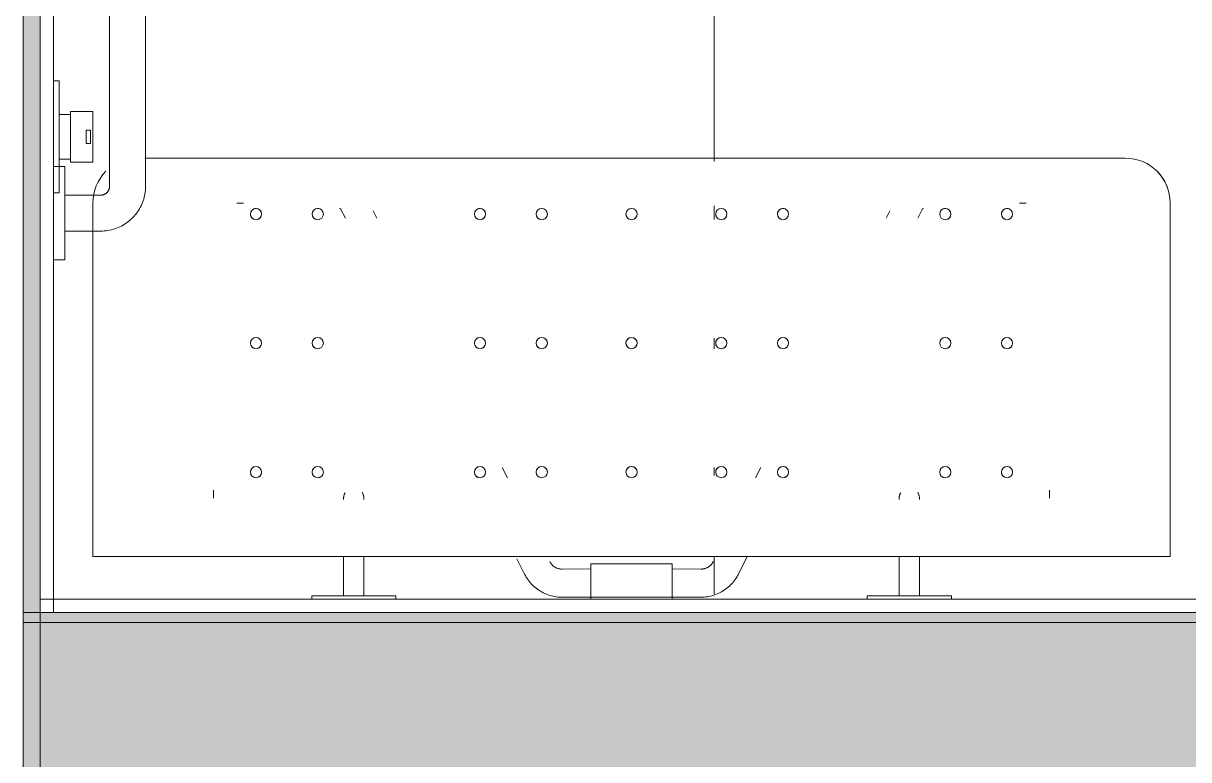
# Model space of a CAD drawing. Header units: metres. Extents: x -2515 to -2174, y 3875 to 4127.
# Drawn here: x -2389.606 to -2388.568, y 3969.732 to 3970.388 of the extents above; entities that cross this region are included whole.
import ezdxf

# ---------------------------------------------------------------- set-up
doc = ezdxf.new("R2010")
doc.units = ezdxf.units.M
for name, color, linetype, lineweight in [('A-FLOR-PATT', 8, 'Continuous', 5), ('A-GENM', 13, 'Continuous', 5), ('A-WALL', 113, 'Continuous', 5), ('I-FURN', 30, 'Continuous', 5), ('P-SANR-FIXT', 6, 'Continuous', 5)]:
    doc.layers.add(name, color=color, linetype=linetype, lineweight=lineweight)

# ---------------------------------------------------------------- blocks, each defined once
blk = doc.blocks.new('WALL_FINISH - M-TIL2 Wall Tile-2625529-GA - TENANCY PLAN')
at = {"layer": 'A-GENM'}
for p, q in [((3.66, 0), (0, 0)), ((3.66, -0.012), (3.66, 0)), ((1.5415, -0.012), (3.66, -0.012))]:
    blk.add_line(p, q, dxfattribs=at)
blk = doc.blocks.new('WALL_FINISH - M-TIL2 Wall Tile-2702120-GA - TENANCY PLAN')
at = {"layer": 'A-GENM'}
for p, q in [((2.374, 0), (0, 0)), ((0, 0), (0, -0.012)), ((0, -0.012), (2.374, -0.012))]:
    blk.add_line(p, q, dxfattribs=at)
blk = doc.blocks.new('SHS002_SHOWER SEAT _BOBRICK_ - SHS002-2081386-GA - TENANCY PLAN')
at = {"layer": 'I-FURN'}
for p, q in [((-0.0362, -0.0016), (-0.0362, 0)), ((0.0362, 0), (0.0362, -0.0016)), ((-0.285, 0), (-0.285, -0.003)), ((-0.285, -0.003), (-0.21, -0.003)), ((-0.285, -0.003), (-0.21, -0.003)), ((-0.2565, -0.003), (-0.2565, -0.03)), ((-0.2565, -0.003), (-0.2385, -0.003)), ((-0.2565, -0.003), (-0.2385, -0.003)), ((-0.2385, -0.03), (-0.2385, -0.003)), ((-0.21, -0.003), (-0.21, 0)), ((-0.0362, -0.0018), (-0.0617, -0.0017)), ((-0.0362, -0.0314), (-0.0362, -0.0016)), ((-0.0362, -0.0016), (0.0362, -0.0016)), ((-0.0362, -0.0016), (0.0362, -0.0016)), ((0.0362, -0.0016), (0.0362, -0.0314)), ((0.0617, -0.0017), (0.0362, -0.0018)), ((0.21, 0), (0.21, -0.003)), ((0.21, -0.003), (0.285, -0.003)), ((0.21, -0.003), (0.285, -0.003)), ((0.2385, -0.003), (0.2385, -0.03)), ((0.2565, -0.003), (0.2385, -0.003)), ((0.2565, -0.003), (0.2385, -0.003)), ((0.2565, -0.03), (0.2565, -0.003)), ((0.285, -0.003), (0.285, 0)), ((-0.0953, -0.0222), (-0.1032, -0.038)), ((-0.0618, -0.0267), (-0.0362, -0.0268)), ((0.0362, -0.0268), (0.0618, -0.0267)), ((0.1021, -0.0357), (0.0953, -0.0222)), ((0.48, -0.038), (-0.48, -0.038)), ((-0.48, -0.038), (-0.48, -0.353)), ((0.0362, -0.0314), (-0.0362, -0.0314)), ((0.48, -0.353), (0.48, -0.038)), ((-0.3725, -0.0898), (-0.3725, -0.0971)), ((0.3725, -0.0971), (0.3725, -0.0898)), ((-0.1152, -0.1174), (-0.1105, -0.1081)), ((0.1105, -0.1081), (0.1152, -0.1174)), ((-0.255, -0.3395), (-0.2592, -0.3479)), ((-0.2303, -0.3461), (-0.227, -0.3395)), ((0.227, -0.3395), (0.2303, -0.3461)), ((0.2592, -0.3479), (0.255, -0.3395)), ((-0.3457, -0.3528), (-0.3518, -0.3528)), ((0.3518, -0.3528), (0.3457, -0.3528)), ((-0.44, -0.393), (0.4336, -0.393))]:
    blk.add_line(p, q, dxfattribs=at)
at = {"layer": 'I-FURN', "flags": 128}
for points in [[(-0.0617, -0.0017), (-0.0632, -0.0017), (-0.0647, -0.0018), (-0.0662, -0.0019), (-0.0677, -0.0021), (-0.0692, -0.0024), (-0.0706, -0.0027), (-0.0721, -0.0031), (-0.0735, -0.0035), (-0.0749, -0.004), (-0.0763, -0.0045), (-0.0777, -0.0051), (-0.079, -0.0058), (-0.0803, -0.0065), (-0.0816, -0.0073), (-0.0829, -0.0081), (-0.0841, -0.009), (-0.0853, -0.0099), (-0.0864, -0.0108), (-0.0875, -0.0118), (-0.0886, -0.0129), (-0.0896, -0.014), (-0.0906, -0.0151), (-0.0916, -0.0163), (-0.0924, -0.0175), (-0.0933, -0.0187), (-0.0941, -0.02), (-0.0948, -0.0213), (-0.0953, -0.0222)], [(0.0953, -0.0222), (0.0946, -0.0209), (0.0938, -0.0196), (0.093, -0.0183), (0.0922, -0.0171), (0.0912, -0.0159), (0.0903, -0.0147), (0.0893, -0.0136), (0.0883, -0.0125), (0.0872, -0.0115), (0.0861, -0.0105), (0.0849, -0.0096), (0.0837, -0.0087), (0.0825, -0.0078), (0.0812, -0.007), (0.0799, -0.0063), (0.0786, -0.0056), (0.0772, -0.0049), (0.0758, -0.0044), (0.0744, -0.0038), (0.073, -0.0033), (0.0716, -0.0029), (0.0701, -0.0026), (0.0687, -0.0023), (0.0672, -0.002), (0.0657, -0.0018), (0.0642, -0.0017), (0.0627, -0.0017), (0.0617, -0.0017)], [(-0.2565, -0.0378), (-0.2565, -0.0354), (-0.2565, -0.033), (-0.2565, -0.0306), (-0.2565, -0.03)], [(-0.2385, -0.03), (-0.2385, -0.0324), (-0.2385, -0.0348), (-0.2385, -0.0372)], [(-0.0729, -0.0334), (-0.0727, -0.033), (-0.0725, -0.0326), (-0.0722, -0.0322), (-0.0719, -0.0317), (-0.0716, -0.0314), (-0.0713, -0.031), (-0.071, -0.0306), (-0.0706, -0.0303), (-0.0703, -0.0299), (-0.0699, -0.0296), (-0.0695, -0.0293), (-0.0691, -0.029), (-0.0687, -0.0287), (-0.0683, -0.0284), (-0.0679, -0.0282), (-0.0674, -0.028), (-0.067, -0.0277), (-0.0665, -0.0276), (-0.0661, -0.0274), (-0.0656, -0.0272), (-0.0651, -0.0271), (-0.0646, -0.027), (-0.0641, -0.0269), (-0.0636, -0.0268), (-0.0632, -0.0267), (-0.0627, -0.0267), (-0.0622, -0.0267), (-0.0618, -0.0267)], [(0.0618, -0.0267), (0.0623, -0.0267), (0.0628, -0.0267), (0.0633, -0.0267), (0.0638, -0.0268), (0.0643, -0.0269), (0.0648, -0.027), (0.0653, -0.0271), (0.0657, -0.0273), (0.0662, -0.0274), (0.0667, -0.0276), (0.0671, -0.0278), (0.0676, -0.028), (0.068, -0.0283), (0.0684, -0.0285), (0.0689, -0.0288), (0.0693, -0.0291), (0.0697, -0.0294), (0.07, -0.0297), (0.0704, -0.03), (0.0707, -0.0304), (0.0711, -0.0307), (0.0714, -0.0311), (0.0717, -0.0315), (0.072, -0.0319), (0.0723, -0.0323), (0.0725, -0.0327), (0.0728, -0.0331), (0.0729, -0.0334)], [(0.2385, -0.0378), (0.2385, -0.0354), (0.2385, -0.033), (0.2385, -0.0306), (0.2385, -0.03)], [(0.2565, -0.03), (0.2565, -0.0324), (0.2565, -0.0348), (0.2565, -0.0372)], [(-0.2565, -0.0899), (-0.2565, -0.0898), (-0.2565, -0.0896), (-0.2565, -0.0892), (-0.2565, -0.0888)], [(-0.255, -0.0949), (-0.2552, -0.0946), (-0.2554, -0.0943), (-0.2556, -0.094), (-0.2557, -0.0937), (-0.2559, -0.0933), (-0.256, -0.093), (-0.2561, -0.0927), (-0.2562, -0.0923), (-0.2563, -0.092), (-0.2564, -0.0916), (-0.2564, -0.0913), (-0.2565, -0.0909), (-0.2565, -0.0905), (-0.2565, -0.0902)], [(-0.2385, -0.0903), (-0.2385, -0.0907), (-0.2386, -0.0911), (-0.2386, -0.0914), (-0.2387, -0.0918), (-0.2388, -0.0921), (-0.2389, -0.0925), (-0.239, -0.0928), (-0.2391, -0.0932), (-0.2392, -0.0935), (-0.2394, -0.0938), (-0.2395, -0.0941), (-0.2397, -0.0945), (-0.2399, -0.0948)], [(-0.2385, -0.0887), (-0.2385, -0.0891), (-0.2385, -0.0895), (-0.2385, -0.0897), (-0.2385, -0.0899), (-0.2385, -0.09)], [(0.2385, -0.0899), (0.2385, -0.0898), (0.2385, -0.0896), (0.2385, -0.0892), (0.2385, -0.0888)], [(0.24, -0.0949), (0.2398, -0.0946), (0.2396, -0.0943), (0.2394, -0.094), (0.2393, -0.0937), (0.2391, -0.0933), (0.239, -0.093), (0.2389, -0.0927), (0.2388, -0.0923), (0.2387, -0.092), (0.2386, -0.0916), (0.2386, -0.0913), (0.2385, -0.0909), (0.2385, -0.0905), (0.2385, -0.0902)], [(0.2565, -0.0903), (0.2565, -0.0907), (0.2564, -0.0911), (0.2564, -0.0914), (0.2563, -0.0918), (0.2562, -0.0921), (0.2561, -0.0925), (0.256, -0.0928), (0.2559, -0.0932), (0.2558, -0.0935), (0.2556, -0.0938), (0.2555, -0.0941), (0.2553, -0.0945), (0.2551, -0.0948)], [(0.2565, -0.0887), (0.2565, -0.0891), (0.2565, -0.0895), (0.2565, -0.0897), (0.2565, -0.0899), (0.2565, -0.09)], [(-0.2588, -0.3472), (-0.2588, -0.3472), (-0.2589, -0.3473), (-0.2591, -0.3475), (-0.2593, -0.3477), (-0.2597, -0.3479), (-0.2601, -0.3481)], [(0.2588, -0.3472), (0.2588, -0.3472), (0.2589, -0.3473), (0.2591, -0.3475), (0.2593, -0.3477), (0.2597, -0.3479), (0.2601, -0.3481)]]:
    blk.add_lwpolyline(points, dxfattribs=at)
at = {"layer": 'I-FURN'}
for centre, radius, start, end in [((-0.3346, -0.1131), 0.005, 0, 180), ((-0.3346, -0.1131), 0.005, 180, 0), ((-0.3346, -0.1131), 0.005, 0, 105), ((-0.3346, -0.1131), 0.005, 285, 360), ((-0.2796, -0.1131), 0.005, 0, 180), ((-0.2796, -0.1131), 0.005, 90, 180), ((-0.2796, -0.1131), 0.005, 180, 0), ((-0.2796, -0.1131), 0.005, 180, 255), ((-0.2796, -0.1131), 0.005, 45, 75), ((-0.135, -0.1131), 0.005, 0, 180), ((-0.135, -0.1131), 0.005, 180, 0), ((-0.135, -0.1131), 0.005, 105, 135), ((-0.135, -0.1131), 0.005, 0, 90), ((-0.135, -0.1131), 0.005, 285, 360), ((-0.08, -0.1131), 0.005, 0, 180), ((-0.08, -0.1131), 0.005, 0, 180), ((-0.08, -0.1131), 0.005, 180, 0), ((-0.08, -0.1131), 0.005, 180, 255), ((-0.08, -0.1131), 0.005, 285, 360), ((0, -0.1131), 0.005, 0, 180), ((0, -0.1131), 0.005, 0, 180), ((0, -0.1131), 0.005, 180, 0), ((0, -0.1131), 0.005, 180, 255), ((0, -0.1131), 0.005, 285, 360), ((0.08, -0.1131), 0.005, 0, 180), ((0.08, -0.1131), 0.005, 0, 180), ((0.08, -0.1131), 0.005, 180, 0), ((0.08, -0.1131), 0.005, 180, 255), ((0.08, -0.1131), 0.005, 285, 360), ((0.135, -0.1131), 0.005, 0, 180), ((0.135, -0.1131), 0.005, 90, 180), ((0.135, -0.1131), 0.005, 180, 0), ((0.135, -0.1131), 0.005, 180, 255), ((0.135, -0.1131), 0.005, 45, 75), ((0.2796, -0.1131), 0.005, 0, 180), ((0.2796, -0.1131), 0.005, 180, 0), ((0.2796, -0.1131), 0.005, 105, 135), ((0.2796, -0.1131), 0.005, 0, 90), ((0.2796, -0.1131), 0.005, 285, 360), ((0.3346, -0.1131), 0.005, 0, 180), ((0.3346, -0.1131), 0.005, 75, 180), ((0.3346, -0.1131), 0.005, 180, 0), ((0.3346, -0.1131), 0.005, 180, 255), ((-0.3346, -0.1131), 0.005, 195, 255), ((-0.2796, -0.1131), 0.005, 285, 315), ((-0.135, -0.1131), 0.005, 225, 255), ((0.135, -0.1131), 0.005, 285, 315), ((0.2796, -0.1131), 0.005, 225, 255), ((0.3346, -0.1131), 0.005, 285, 345), ((-0.3346, -0.2281), 0.005, 0, 180), ((-0.3346, -0.2281), 0.005, 180, 0), ((-0.3346, -0.2281), 0.005, 105, 150), ((-0.3346, -0.2281), 0.005, 0, 75), ((-0.3346, -0.2281), 0.005, 285, 360), ((-0.2796, -0.2281), 0.005, 0, 180), ((-0.2796, -0.2281), 0.005, 105, 180), ((-0.2796, -0.2281), 0.005, 180, 0), ((-0.2796, -0.2281), 0.005, 180, 255), ((-0.2796, -0.2281), 0.005, 45, 75), ((-0.135, -0.2281), 0.005, 0, 180), ((-0.135, -0.2281), 0.005, 180, 0), ((-0.135, -0.2281), 0.005, 105, 135), ((-0.135, -0.2281), 0.005, 0, 75), ((-0.135, -0.2281), 0.005, 285, 360), ((-0.08, -0.2281), 0.005, 0, 180), ((-0.08, -0.2281), 0.005, 105, 180), ((-0.08, -0.2281), 0.005, 180, 0), ((-0.08, -0.2281), 0.005, 180, 255), ((-0.08, -0.2281), 0.005, 0, 75), ((-0.08, -0.2281), 0.005, 285, 360), ((0, -0.2281), 0.005, 0, 180), ((0, -0.2281), 0.005, 105, 180), ((0, -0.2281), 0.005, 180, 0), ((0, -0.2281), 0.005, 180, 255), ((0, -0.2281), 0.005, 0, 75), ((0, -0.2281), 0.005, 285, 360), ((0.08, -0.2281), 0.005, 0, 180), ((0.08, -0.2281), 0.005, 105, 180), ((0.08, -0.2281), 0.005, 180, 0), ((0.08, -0.2281), 0.005, 180, 255), ((0.08, -0.2281), 0.005, 0, 75), ((0.08, -0.2281), 0.005, 285, 360), ((0.135, -0.2281), 0.005, 0, 180), ((0.135, -0.2281), 0.005, 105, 180), ((0.135, -0.2281), 0.005, 180, 0), ((0.135, -0.2281), 0.005, 180, 255), ((0.135, -0.2281), 0.005, 45, 75), ((0.2796, -0.2281), 0.005, 0, 180), ((0.2796, -0.2281), 0.005, 180, 0), ((0.2796, -0.2281), 0.005, 105, 135), ((0.2796, -0.2281), 0.005, 0, 75), ((0.2796, -0.2281), 0.005, 285, 360), ((0.3346, -0.2281), 0.005, 0, 180), ((0.3346, -0.2281), 0.005, 105, 180), ((0.3346, -0.2281), 0.005, 180, 0), ((0.3346, -0.2281), 0.005, 180, 255), ((0.3346, -0.2281), 0.005, 30, 75), ((-0.3346, -0.2281), 0.005, 210, 255), ((-0.2796, -0.2281), 0.005, 285, 315), ((-0.135, -0.2281), 0.005, 225, 255), ((0.135, -0.2281), 0.005, 285, 315), ((0.2796, -0.2281), 0.005, 225, 255), ((0.3346, -0.2281), 0.005, 285, 330), ((-0.3346, -0.3431), 0.005, 0, 180), ((-0.3346, -0.3431), 0.005, 165, 180), ((-0.3346, -0.3431), 0.005, 105, 150), ((-0.3346, -0.3431), 0.005, 0, 75), ((-0.2796, -0.3431), 0.005, 0, 180), ((-0.2796, -0.3431), 0.005, 105, 180), ((-0.2796, -0.3431), 0.005, 45, 75), ((-0.135, -0.3431), 0.005, 0, 180), ((-0.135, -0.3431), 0.005, 105, 135), ((-0.135, -0.3431), 0.005, 0, 75), ((-0.08, -0.3431), 0.005, 0, 180), ((-0.08, -0.3431), 0.005, 105, 180), ((-0.08, -0.3431), 0.005, 0, 75), ((0, -0.3431), 0.005, 0, 180), ((0, -0.3431), 0.005, 105, 180), ((0, -0.3431), 0.005, 360, 75), ((0.08, -0.3431), 0.005, 0, 180), ((0.08, -0.3431), 0.005, 105, 180), ((0.08, -0.3431), 0.005, 0, 75), ((0.135, -0.3431), 0.005, 0, 180), ((0.135, -0.3431), 0.005, 105, 180), ((0.135, -0.3431), 0.005, 45, 75), ((0.2796, -0.3431), 0.005, 0, 180), ((0.2796, -0.3431), 0.005, 105, 135), ((0.2796, -0.3431), 0.005, 0, 75), ((0.3346, -0.3431), 0.005, 0, 180), ((0.3346, -0.3431), 0.005, 105, 180), ((0.3346, -0.3431), 0.005, 30, 75), ((0.3346, -0.3431), 0.005, 0, 15), ((-0.44, -0.353), 0.04, 180, 270), ((-0.44, -0.353), 0.04, 180, 225), ((-0.3346, -0.3431), 0.005, 180, 0), ((-0.3346, -0.3431), 0.005, 225, 0), ((-0.2796, -0.3431), 0.005, 180, 0), ((-0.2796, -0.3431), 0.005, 180, 315), ((-0.135, -0.3431), 0.005, 180, 0), ((-0.135, -0.3431), 0.005, 225, 0), ((-0.08, -0.3431), 0.005, 180, 0), ((-0.08, -0.3431), 0.005, 180, 360), ((0, -0.3431), 0.005, 180, 0), ((0, -0.3431), 0.005, 180, 360), ((0.08, -0.3431), 0.005, 180, 0), ((0.08, -0.3431), 0.005, 180, 360), ((0.135, -0.3431), 0.005, 180, 0), ((0.135, -0.3431), 0.005, 180, 315), ((0.2796, -0.3431), 0.005, 180, 0), ((0.2796, -0.3431), 0.005, 225, 0), ((0.3346, -0.3431), 0.005, 180, 0), ((0.3346, -0.3431), 0.005, 180, 315), ((0.44, -0.353), 0.04, 315, 360), ((0.44, -0.353), 0.04, 315, 0)]:
    blk.add_arc(centre, radius, start, end, dxfattribs=at)
blk = doc.blocks.new('GRA007_GRAB RAIL - DISABLED HORIZONTAL _BOBRICK_ - GRA011 - 750MM-2081378-GA - TENANCY PLAN')
at = {"layer": 'I-FURN'}
for p, q in [((-0.3494, 0.066), (-0.3494, 0.056)), ((-0.2664, 0.056), (-0.2664, 0.066)), ((0.4006, 0.066), (0.4006, 0.056)), ((0.4836, 0.056), (0.4836, 0.066)), ((-0.3494, 0.056), (-0.2664, 0.056)), ((-0.3494, 0.056), (-0.2664, 0.056)), ((-0.3239, 0.056), (-0.3239, 0.024)), ((-0.2919, 0.056), (-0.3239, 0.056)), ((-0.2919, 0.056), (-0.3239, 0.056)), ((-0.2919, 0.024), (-0.2919, 0.056)), ((0.4006, 0.056), (0.4836, 0.056)), ((0.4006, 0.056), (0.4836, 0.056)), ((0.4261, 0.056), (0.4261, 0.024)), ((0.4581, 0.056), (0.4261, 0.056)), ((0.4581, 0.056), (0.4261, 0.056)), ((0.4581, 0.024), (0.4581, 0.056)), ((-0.2739, 0.016), (-0.2839, 0.016)), ((0.0218, 0.016), (-0.2739, 0.016)), ((0.4081, 0.016), (0.1144, 0.016)), ((0.4181, 0.016), (0.4081, 0.016)), ((-0.2839, -0.016), (-0.2739, -0.016)), ((-0.2739, -0.016), (0.4081, -0.016)), ((0.4081, -0.016), (0.4181, -0.016))]:
    blk.add_line(p, q, dxfattribs=at)
at = {"layer": 'I-FURN', "flags": 128}
for points in [[(-0.3239, 0.024), (-0.3239, 0.0224), (-0.3238, 0.0208), (-0.3236, 0.0192), (-0.3234, 0.0176), (-0.3231, 0.0161), (-0.3228, 0.0145), (-0.3223, 0.0129), (-0.3219, 0.0114), (-0.3213, 0.0099), (-0.3207, 0.0084), (-0.3201, 0.007), (-0.3194, 0.0055), (-0.3186, 0.0041), (-0.3178, 0.0028), (-0.3169, 0.0014), (-0.316, 0.0001), (-0.315, -0.0012), (-0.314, -0.0024), (-0.3129, -0.0036), (-0.3118, -0.0047), (-0.3106, -0.0058), (-0.3094, -0.0068), (-0.3081, -0.0078), (-0.3068, -0.0088), (-0.3055, -0.0097), (-0.3042, -0.0105), (-0.3028, -0.0113), (-0.3013, -0.012), (-0.2999, -0.0127), (-0.2984, -0.0133), (-0.2969, -0.0138), (-0.2954, -0.0143), (-0.2938, -0.0147), (-0.2923, -0.0151), (-0.2907, -0.0154), (-0.2891, -0.0157), (-0.2875, -0.0158), (-0.2859, -0.0159), (-0.2843, -0.016), (-0.2839, -0.016)], [(-0.2839, 0.016), (-0.2842, 0.016), (-0.2845, 0.016), (-0.2849, 0.0161), (-0.2852, 0.0161), (-0.2855, 0.0162), (-0.2858, 0.0162), (-0.2861, 0.0163), (-0.2864, 0.0164), (-0.2867, 0.0165), (-0.287, 0.0166), (-0.2873, 0.0168), (-0.2876, 0.0169), (-0.2879, 0.0171), (-0.2882, 0.0172), (-0.2884, 0.0174), (-0.2887, 0.0176), (-0.2889, 0.0178), (-0.2892, 0.018), (-0.2894, 0.0182), (-0.2896, 0.0184), (-0.2899, 0.0187), (-0.2901, 0.0189), (-0.2903, 0.0192), (-0.2905, 0.0194), (-0.2906, 0.0197), (-0.2908, 0.02), (-0.291, 0.0202), (-0.2911, 0.0205), (-0.2912, 0.0208), (-0.2914, 0.0211), (-0.2915, 0.0214), (-0.2916, 0.0217), (-0.2917, 0.022), (-0.2917, 0.0223), (-0.2918, 0.0226), (-0.2918, 0.023), (-0.2919, 0.0233), (-0.2919, 0.0236), (-0.2919, 0.0239), (-0.2919, 0.024)], [(0.4261, 0.024), (0.4261, 0.0237), (0.4261, 0.0234), (0.426, 0.023), (0.426, 0.0227), (0.4259, 0.0224), (0.4259, 0.0221), (0.4258, 0.0218), (0.4257, 0.0215), (0.4256, 0.0212), (0.4255, 0.0209), (0.4253, 0.0206), (0.4252, 0.0203), (0.425, 0.02), (0.4249, 0.0198), (0.4247, 0.0195), (0.4245, 0.0192), (0.4243, 0.019), (0.4241, 0.0187), (0.4239, 0.0185), (0.4237, 0.0183), (0.4234, 0.018), (0.4232, 0.0178), (0.4229, 0.0176), (0.4227, 0.0174), (0.4224, 0.0173), (0.4221, 0.0171), (0.4219, 0.0169), (0.4216, 0.0168), (0.4213, 0.0167), (0.421, 0.0165), (0.4207, 0.0164), (0.4204, 0.0163), (0.4201, 0.0163), (0.4198, 0.0162), (0.4195, 0.0161), (0.4191, 0.0161), (0.4188, 0.016), (0.4185, 0.016), (0.4182, 0.016), (0.4181, 0.016)], [(0.4181, -0.016), (0.4197, -0.016), (0.4213, -0.0159), (0.4229, -0.0157), (0.4245, -0.0155), (0.426, -0.0152), (0.4276, -0.0149), (0.4291, -0.0144), (0.4307, -0.014), (0.4322, -0.0134), (0.4337, -0.0128), (0.4351, -0.0122), (0.4366, -0.0115), (0.438, -0.0107), (0.4393, -0.0099), (0.4407, -0.009), (0.442, -0.0081), (0.4432, -0.0071), (0.4445, -0.0061), (0.4456, -0.005), (0.4468, -0.0039), (0.4479, -0.0027), (0.4489, -0.0015), (0.4499, -0.0002), (0.4509, 0.0011), (0.4518, 0.0024), (0.4526, 0.0038), (0.4534, 0.0051), (0.4541, 0.0066), (0.4548, 0.008), (0.4554, 0.0095), (0.4559, 0.011), (0.4564, 0.0125), (0.4568, 0.0141), (0.4572, 0.0156), (0.4575, 0.0172), (0.4578, 0.0188), (0.4579, 0.0204), (0.458, 0.022), (0.4581, 0.0236), (0.4581, 0.024)]]:
    blk.add_lwpolyline(points, dxfattribs=at)
blk = doc.blocks.new('TAP303_TAPWARE - SHOWER MIXER - TAP303-2081389-GA - TENANCY PLAN')
at = {"layer": 'P-SANR-FIXT'}
for p, q in [((-0.05, 0), (-0.05, -0.005)), ((0.05, -0.005), (0.05, 0)), ((-0.05, -0.005), (0.05, -0.005)), ((-0.05, -0.005), (0.05, -0.005)), ((-0.02, -0.005), (-0.02, -0.015)), ((0.02, -0.005), (-0.02, -0.005)), ((0.02, -0.005), (-0.02, -0.005)), ((0.02, -0.015), (0.02, -0.005)), ((-0.0225, -0.015), (-0.0225, -0.035)), ((0.0225, -0.015), (-0.0225, -0.015)), ((0.0225, -0.015), (-0.0225, -0.015)), ((-0.02, -0.015), (0.02, -0.015)), ((-0.02, -0.015), (0.02, -0.015)), ((0.0225, -0.035), (0.0225, -0.015)), ((0.006, -0.029), (-0.006, -0.029)), ((-0.006, -0.029), (-0.006, -0.033)), ((0.006, -0.029), (-0.006, -0.029)), ((-0.006, -0.033), (-0.006, -0.029)), ((0.006, -0.033), (0.006, -0.029)), ((0.006, -0.029), (0.006, -0.033)), ((-0.0225, -0.035), (0.0225, -0.035)), ((-0.0225, -0.035), (0.0225, -0.035)), ((-0.006, -0.033), (0.006, -0.033)), ((-0.006, -0.033), (0.006, -0.033))]:
    blk.add_line(p, q, dxfattribs=at)

msp = doc.modelspace()

# ---------------------------------------------------------------- hatches: boundary and pattern name
at = {"layer": 'A-FLOR-PATT'}
h = msp.add_hatch(dxfattribs=at)
h.set_pattern_fill('FP_16', color=256, style=0, pattern_type=2)
h.set_pattern_definition([(0, (-2388.391, 3971.013), (0, 0.6), []), (90, (-2388.391, 3971.013), (-0.6, 4e-17), [])])
h.paths.add_polyline_path([(-2389.5444, 3969.8749), (-2389.1257, 3969.8794), (-2389.1255, 3969.8993), (-2389.1006, 3969.9041), (-2389.1006, 3969.9063), (-2389.0281, 3969.9041), (-2389.0281, 3969.8994), (-2389.0031, 3969.8943), (-2389.0032, 3969.8794), (-2387.4729, 3969.8749), (-2387.4729, 3969.8879), (-2387.0349, 3969.8879), (-2387.0349, 3969.8749), (-2386.9208, 3969.8749), (-2386.9208, 3969.9635), (-2386.6869, 3969.9635), (-2386.6869, 3969.8749), (-2385.9434, 3969.8749), (-2385.9434, 3970.0131), (-2386.3572, 3970.0131), (-2386.3712, 3970.0271), (-2386.3712, 3970.5991), (-2386.3572, 3970.6131), (-2385.9434, 3970.6131), (-2385.9434, 3970.6709), (-2386.0564, 3970.6709), (-2386.0564, 3970.7889), (-2385.9434, 3970.7889), (-2385.9434, 3970.9263), (-2386.1482, 3971.521), (-2386.1254, 3971.5288), (-2386.1404, 3971.5724), (-2386.1158, 3971.5808), (-2386.3958, 3972.3878), (-2386.394, 3972.3888), (-2386.4059, 3972.4128), (-2386.4409, 3972.4062), (-2386.4467, 3972.423), (-2386.458, 3972.4191), (-2386.4906, 3972.5009), (-2387.2903, 3972.2256), (-2387.2942, 3972.2249), (-2388.4214, 3972.2249), (-2388.4214, 3972.0979), (-2388.8784, 3972.1002), (-2388.8784, 3972.1379), (-2389.4564, 3972.1426), (-2389.4564, 3972.1699), (-2388.8784, 3972.1699), (-2388.8784, 3972.2249), (-2389.5794, 3972.2249), (-2389.5794, 3972.0212), (-2389.5614, 3972.0122), (-2389.5294, 3972.0122), (-2389.5247, 3972.0969), (-2389.4974, 3972.0969), (-2389.4974, 3972.0122), (-2389.4536, 3972.0069), (-2389.389, 3971.9673), (-2389.3575, 3971.9535), (-2389.2994, 3971.9523), (-2389.299, 3971.9564), (-2389.2758, 3971.9625), (-2389.2689, 3971.9477), (-2389.0096, 3971.9495), (-2388.9541, 3971.9398), (-2388.8784, 3971.9111), (-2388.8503, 3971.8968), (-2388.822, 3971.8739), (-2388.8005, 3971.8447), (-2388.787, 3971.811), (-2388.7824, 3971.7749), (-2388.787, 3971.7389), (-2388.8005, 3971.7051), (-2388.822, 3971.6759), (-2388.8503, 3971.653), (-2388.9005, 3971.6275), (-2388.9541, 3971.61), (-2389.0205, 3971.5999), (-2389.152, 3971.5996), (-2389.2704, 3971.5977), (-2389.28, 3971.585), (-2389.2866, 3971.5935), (-2389.3756, 3971.5901), (-2389.4297, 3971.5566), (-2389.4672, 3971.539), (-2389.4974, 3971.5377), (-2389.502, 3971.1719), (-2389.5294, 3971.1719), (-2389.5294, 3971.5377), (-2389.5614, 3971.5377), (-2389.5794, 3971.5287), (-2389.5763, 3970.6468), (-2389.5704, 3970.6453), (-2389.5674, 3970.6421), (-2389.5294, 3970.6453), (-2389.5247, 3970.9349), (-2389.4974, 3970.9349), (-2389.4974, 3970.2679), (-2388.6044, 3970.2626), (-2388.5961, 3970.2562), (-2388.5844, 3970.2155), (-2388.5844, 3969.9129), (-2388.9647, 3969.9077), (-2388.9669, 3969.9129), (-2388.9684, 3969.9129), (-2388.9779, 3969.9001), (-2388.9844, 3969.9085), (-2388.9886, 3969.9129), (-2389.5444, 3969.9182), (-2389.5444, 3970.2279), (-2389.5294, 3970.2684), (-2389.5294, 3970.5478), (-2389.569, 3970.5461), (-2389.5704, 3970.543), (-2389.5763, 3970.543), (-2389.5787, 3969.8749)])
h.paths.add_polyline_path([(-2388.0294, 3969.937), (-2388.0243, 3969.937), (-2388.0237, 3969.8849)])
h.paths.add_polyline_path([(-2386.5539, 3969.8879), (-2386.5889, 3969.8879), (-2386.5877, 3969.897), (-2386.5714, 3969.9182), (-2386.5539, 3969.9229), (-2386.5364, 3969.9182), (-2386.5189, 3969.8879)])
h.paths.add_polyline_path([(-2388.7565, 3969.9731), (-2388.7847, 3969.983), (-2388.7247, 3969.988), (-2388.7201, 3969.9867), (-2388.7254, 3969.993), (-2388.7198, 3970.2193), (-2388.7126, 3970.2277), (-2389.4038, 3970.2221), (-2389.4038, 3970.2167), (-2389.4033, 3970.213), (-2389.4078, 3969.988), (-2389.4025, 3969.9844), (-2389.4049, 3969.9809), (-2389.399, 3969.983), (-2389.344, 3969.983), (-2389.339, 3969.9831), (-2389.339, 3969.988), (-2389.3404, 3970.0394), (-2389.339, 3970.2215), (-2389.2042, 3970.2167), (-2389.2029, 3970.213), (-2389.1981, 3970.0278), (-2389.1969, 3970.0254), (-2389.1969, 3970.0986), (-2389.1469, 3970.0981), (-2389.152, 3969.9923), (-2389.1804, 3969.9923), (-2389.1695, 3969.983), (-2388.9521, 3969.9856), (-2388.9543, 3969.9923), (-2388.9819, 3969.993), (-2388.9819, 3970.0986), (-2388.9319, 3970.098), (-2388.9281, 3970.0333), (-2388.9258, 3970.0502), (-2388.9245, 3970.2215), (-2388.7896, 3970.2167), (-2388.7883, 3970.2131), (-2388.7897, 3969.9844), (-2388.7847, 3969.9827), (-2388.7572, 3969.9731)])
h.paths.add_polyline_path([(-2389.0619, 3969.9923), (-2389.0619, 3970.0986), (-2388.9869, 3970.098), (-2388.9869, 3969.9923)])
h.paths.add_polyline_path([(-2388.7822, 3969.9923), (-2388.7822, 3970.0986), (-2388.7322, 3970.098), (-2388.7322, 3969.9923)])
h.paths.add_polyline_path([(-2389.0669, 3969.9923), (-2389.1419, 3969.9928), (-2389.1419, 3970.0986), (-2389.0669, 3970.098), (-2389.0669, 3969.9928)])
h.paths.add_polyline_path([(-2389.3965, 3969.9923), (-2389.3909, 3970.0986), (-2389.3465, 3970.096), (-2389.3465, 3969.9923)])
h.paths.add_polyline_path([(-2388.7834, 3969.9928), (-2388.786, 3969.9928), (-2388.7834, 3969.993)])
h.paths.add_polyline_path([(-2389.1431, 3969.9928), (-2389.1456, 3969.993), (-2389.1431, 3970.0394)])
h.paths.add_polyline_path([(-2389.152, 3970.1073), (-2389.1969, 3970.108), (-2389.1969, 3970.2136), (-2389.1469, 3970.213), (-2389.1469, 3970.1073)])
h.paths.add_polyline_path([(-2389.3965, 3970.1073), (-2389.3965, 3970.2136), (-2389.3465, 3970.213), (-2389.349, 3970.1073), (-2389.3892, 3970.1073)])
h.paths.add_polyline_path([(-2388.9319, 3970.1073), (-2388.9819, 3970.1078), (-2388.9819, 3970.2136), (-2388.9319, 3970.2131), (-2388.9319, 3970.108)])
h.paths.add_polyline_path([(-2388.7322, 3970.1073), (-2388.7822, 3970.1078), (-2388.7822, 3970.2136), (-2388.7322, 3970.2131), (-2388.7322, 3970.108)])
h.paths.add_polyline_path([(-2389.0619, 3970.1073), (-2389.0619, 3970.2136), (-2388.9869, 3970.2131), (-2388.9869, 3970.1073)])
h.paths.add_polyline_path([(-2389.1419, 3970.1073), (-2389.1419, 3970.2136), (-2389.0669, 3970.2131), (-2389.0669, 3970.1073)])
h.paths.add_polyline_path([(-2388.9831, 3970.1078), (-2388.9856, 3970.108), (-2388.9831, 3970.213)])
h.paths.add_polyline_path([(-2389.1981, 3970.1078), (-2389.2006, 3970.1078), (-2389.1981, 3970.108)])
h.paths.add_polyline_path([(-2389.0631, 3970.1078), (-2389.0656, 3970.108), (-2389.0631, 3970.108)])
h.paths.add_polyline_path([(-2388.9281, 3970.1078), (-2388.9306, 3970.108), (-2388.9281, 3970.213)])
h.paths.add_polyline_path([(-2389.1431, 3970.1078), (-2389.1456, 3970.1078), (-2389.1431, 3970.108)])
h.paths.add_polyline_path([(-2389.4369, 3970.2335), (-2389.4369, 3970.2343), (-2389.4745, 3970.2527)])
h.paths.add_polyline_path([(-2389.4369, 3970.2372), (-2389.4369, 3970.2391), (-2389.471, 3970.2527)])
h.paths.add_polyline_path([(-2389.0294, 3970.4149), (-2389.0544, 3970.4216), (-2389.0727, 3970.4399), (-2389.0794, 3970.4651), (-2389.0727, 3970.4899), (-2389.0541, 3970.5083), (-2389.0292, 3970.5149), (-2389.0043, 3970.5082), (-2388.9859, 3970.4897), (-2388.9794, 3970.4648), (-2388.986, 3970.4399), (-2389.0044, 3970.4216), (-2389.0292, 3970.4149)])
h.paths.add_polyline_path([(-2389.4741, 3970.4549), (-2389.4927, 3970.4683), (-2389.4741, 3970.4721), (-2389.4741, 3970.4649)])
h.paths.add_polyline_path([(-2389.3023, 3970.4661), (-2389.3402, 3970.4721), (-2389.3439, 3970.4781), (-2389.477, 3970.4781), (-2389.477, 3970.5017), (-2389.3428, 3970.5034), (-2389.3352, 3970.5126), (-2389.2963, 3970.5082), (-2389.2895, 3970.4899), (-2389.2969, 3970.4707), (-2389.301, 3970.4672)])
h.paths.add_polyline_path([(-2389.4974, 3971.5634), (-2389.4631, 3971.5668), (-2389.4034, 3971.6038), (-2389.4038, 3971.6053), (-2389.4974, 3971.6076)])
h.paths.add_polyline_path([(-2389.5614, 3971.5634), (-2389.5294, 3971.5634), (-2389.5294, 3971.6087), (-2389.5794, 3971.6076), (-2389.5794, 3971.5723)])
h.paths.add_polyline_path([(-2389.5794, 3971.9397), (-2389.5294, 3971.9446), (-2389.5294, 3971.9865), (-2389.5614, 3971.9865), (-2389.5794, 3971.9776), (-2389.5794, 3971.9422)])
h.paths.add_polyline_path([(-2389.4974, 3971.942), (-2389.4062, 3971.9477), (-2389.472, 3971.9856), (-2389.4974, 3971.9856), (-2389.4974, 3971.9422)])
h.paths.add_polyline_path([(-2389.2816, 3971.9495), (-2389.2866, 3971.9509), (-2389.2866, 3971.9503)])
at = {"layer": 'A-WALL'}
msp.add_hatch(color=7, dxfattribs=at).paths.add_polyline_path([(-2389.6064, 3969.7189), (-2389.5914, 3969.7189), (-2389.5914, 3972.2369), (-2389.6064, 3972.2369), (-2389.6064, 3969.8089)])
h = msp.add_hatch(color=7, dxfattribs=at)
h.paths.add_polyline_path([(-2389.6064, 3969.8539), (-2385.7707, 3969.8539), (-2385.7707, 3969.8624), (-2387.1566, 3969.8629), (-2389.6064, 3969.8629)])
h.paths.add_polyline_path([(-2383.2914, 3969.8539), (-2383.2914, 3969.8629), (-2384.496, 3969.8582)])
h.paths.add_polyline_path([(-2383.2914, 3969.8539), (-2385.6207, 3969.8619), (-2385.6207, 3969.8539), (-2384.496, 3969.8539)])
h.paths.add_polyline_path([(-2385.6257, 3969.8539), (-2385.6257, 3969.8619), (-2385.7657, 3969.8624), (-2385.7657, 3969.8539)])
h.paths.add_polyline_path([(-2385.6257, 3969.8619), (-2385.6257, 3969.8622), (-2385.7657, 3969.8624)])
h.paths.add_polyline_path([(-2385.6257, 3969.8623), (-2385.6257, 3969.8629), (-2385.7657, 3969.8628)])
h.paths.add_polyline_path([(-2385.7707, 3969.8624), (-2385.7707, 3969.8627), (-2385.8114, 3969.8626)])
h.paths.add_polyline_path([(-2385.7707, 3969.8628), (-2385.7707, 3969.8629), (-2385.8114, 3969.8629)])
h = msp.add_hatch(color=7, dxfattribs=at)
h.paths.add_polyline_path([(-2384.496, 3969.7039), (-2383.2914, 3969.7039), (-2383.2914, 3969.8539), (-2385.6207, 3969.8539), (-2385.6257, 3969.8539), (-2385.7657, 3969.8539), (-2385.7707, 3969.8539), (-2389.6064, 3969.8539), (-2389.6064, 3969.7039), (-2385.4383, 3969.7039)])
h.paths.add_polyline_path([(-2385.7607, 3969.7319), (-2385.7607, 3969.7369), (-2385.6307, 3969.7319)])

# ---------------------------------------------------------------- linework, layer by layer
for p, q in [((-2389.6064, 3969.8629), (-2389.6064, 3972.2519)), ((-2389.6064, 3969.8539), (-2385.7707, 3969.8539))]:
    msp.add_line(p, q, dxfattribs=at)
at = {"layer": 'A-WALL', "color": 7}
for p, q in [((-2389.5914, 3969.7039), (-2389.5914, 3972.2369)), ((-2385.7707, 3969.8629), (-2389.6064, 3969.8629)), ((-2389.6064, 3969.8629), (-2389.6064, 3969.7039))]:
    msp.add_line(p, q, dxfattribs=at)

# ---------------------------------------------------------------- block references
at = {"layer": 'A-GENM'}
for name, p, rotation in [('WALL_FINISH - M-TIL2 Wall Tile-2702120-GA - TENANCY PLAN', (-2389.5914, 3969.8629), 90), ('WALL_FINISH - M-TIL2 Wall Tile-2625529-GA - TENANCY PLAN', (-2385.9314, 3969.8629), 180)]:
    msp.add_blockref(name, p, dxfattribs=dict(at, rotation=rotation))
at = {"layer": 'I-FURN'}
for name, p, rotation in [('GRA007_GRAB RAIL - DISABLED HORIZONTAL _BOBRICK_ - GRA011 - 750MM-2081378-GA - TENANCY PLAN', (-2389.5134, 3970.5268), 89.99999999999959), ('SHS002_SHOWER SEAT _BOBRICK_ - SHS002-2081386-GA - TENANCY PLAN', (-2389.0644, 3969.8749), 180)]:
    msp.add_blockref(name, p, dxfattribs=dict(at, rotation=rotation))
at = {"layer": 'P-SANR-FIXT', "rotation": 89.99999999999959}
msp.add_blockref('TAP303_TAPWARE - SHOWER MIXER - TAP303-2081389-GA - TENANCY PLAN', (-2389.5794, 3970.2869), dxfattribs=at)

doc.saveas('drawing.dxf')
